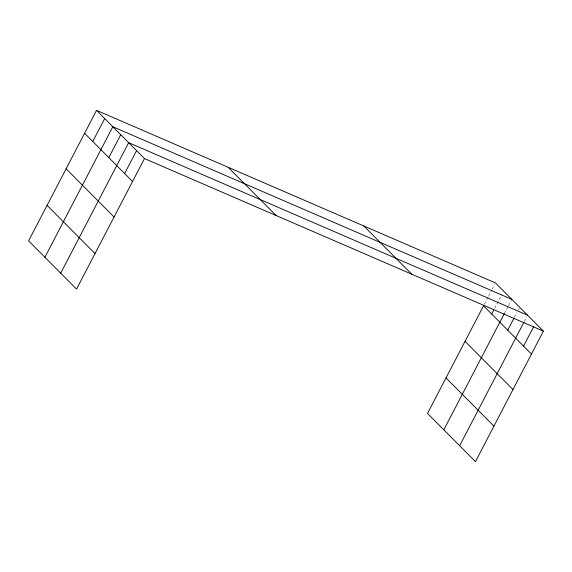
<?xml version="1.0" encoding="UTF-8"?>
<svg xmlns="http://www.w3.org/2000/svg" width="572" height="572" viewBox="0 0 572 572"><rect width="100%" height="100%" fill="white"/><g stroke="black" fill="none" stroke-linecap="round" stroke-linejoin="round"><path stroke-width="0.43" stroke-dasharray="2.86 2.15" d="M484.348 304.254L488.052 297.14M488.467 296.353L491.756 290.033M492.163 289.239L494.637 284.498M494.558 308.501L501.959 294.273M504.354 313.542L508.058 306.428M508.465 305.634L511.347 300.1M514.321 317.546L516.788 312.805M518.432 309.638L519.254 308.058M524.288 321.55L526.755 316.809"/><path stroke-width="0.86" d="M96.539 110.353L28.6 240.855L76.541 289.082L144.48 158.58L96.539 110.353L495.459 282.918L543.4 331.145L475.461 461.647L427.52 413.42L483.526 305.834L531.467 354.061M92.757 141.477L104.683 118.554M44.902 257.257L112.834 126.748L511.761 299.313M108.816 157.629L120.749 134.706M60.718 273.173L128.657 142.664L527.577 315.229M124.639 173.545L136.565 150.622M491.677 314.035L493.736 310.081M443.822 429.815L504.354 313.542M507.736 330.194L513.906 318.332M459.645 445.731L523.873 322.343M523.559 346.11L533.84 326.347M144.48 158.58L543.4 331.145M363.813 225.969L411.754 274.195M465.043 341.341L512.984 389.568M446.003 377.92L493.943 426.147M228.178 167.303L276.119 215.53M84.606 133.276L132.547 181.503M66.123 168.776L114.064 217.002M47.083 205.355L95.023 253.582"/></g></svg>
